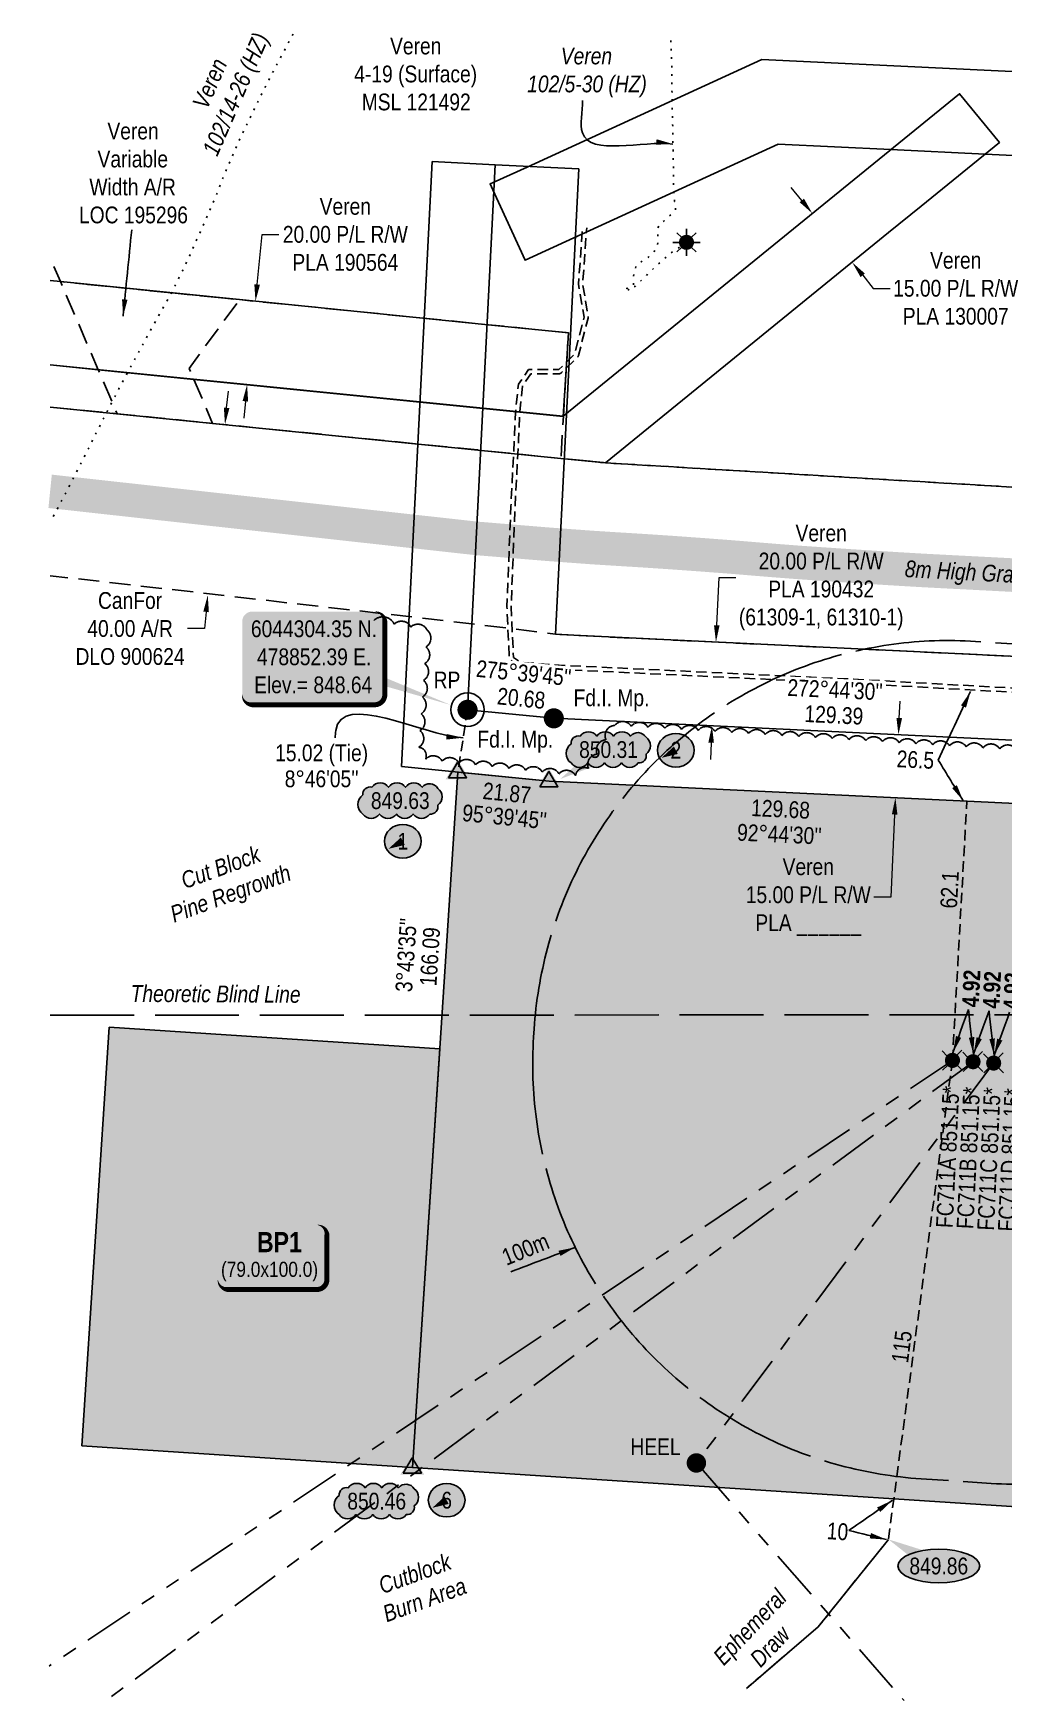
# Model space of a CAD drawing. Extents: x 476470 to 482026, y 6039448 to 6045135.
# Drawn here: x 476582 to 477160, y 6043440 to 6044432 of the extents above; entities that cross this region are included whole.
import ezdxf
from ezdxf.enums import TextEntityAlignment as Align

# ---------------------------------------------------------------- set-up
doc = ezdxf.new("R2010")
doc.units = 0
doc.header["$LTSCALE"] = 5
doc.header["$PDMODE"] = 34
doc.header["$PDSIZE"] = 1
for name, pattern in [('0', [1, 1, 0]), ('foc-ACCESSROAD', [3.75, 2.5, -1.25]), ('foc-BUFFER', [16.75, 15, -1.75]), ('foc-DOT', [1, 0.2, -0.8]), ('foc-DRILLPATH', [14.75, 6, -1.75, 1.75, -1.75, 1.75, -1.75]), ('foc-TIELINE', [1.875, 1.25, -0.625]), ('foc-TOPO-ephemeral', [6.25, 3.125, -0.625, 0.625, -0.625, 0.625, -0.625]), ('foc-UNSURVEYED', [12.5, 10, -2.5]), ('UG_PIPE', [1.875, 1.25, -0.625])]:
    doc.linetypes.add(name, pattern=pattern)
doc.layers.get('Defpoints').update_dxf_attribs({"color": 9})
for name, color, linetype in [('35', 37, 'Continuous'), ('ABADATA-DRILL-T', 8, 'Continuous'), ('AS-DRILL', 8, 'foc-DOT'), ('AS-PIPE-UG', 44, 'UG_PIPE'), ('AS-ROADS', 254, 'Continuous'), ('AUX-BUFFER', 7, 'foc-BUFFER'), ('C-AR', 13, 'foc-ACCESSROAD'), ('C-RW', 13, 'Continuous'), ('C-WS', 13, 'foc-ACCESSROAD'), ('DETAIL-T', 7, 'Continuous'), ('F-AR', 190, 'foc-ACCESSROAD'), ('L-BD', 7, 'Continuous'), ('L-MON', 1, 'Continuous'), ('L-TIE', 7, 'foc-TIELINE'), ('L-USEC', 7, 'foc-UNSURVEYED'), ('P-CROSSINGS', 250, 'Continuous'), ('P-ELEVATION', 7, 'Continuous'), ('P-PDRILLPATH', 12, 'foc-DRILLPATH'), ('P-PROPOSED', 10, 'Continuous'), ('P-PROPOSED-H', 21, 'Continuous'), ('P-TEMP-BLOCKS', 250, 'Continuous'), ('P-TEMP-H', 41, 'Continuous'), ('P-TEMP_WORKSPACE', 46, 'Continuous'), ('T-BUSH', 110, '0'), ('T-DRAW', 143, 'foc-TOPO-ephemeral'), ('T-TIE', 201, 'foc-TIELINE'), ('T-WATER-T', 170, 'Continuous')]:
    doc.layers.add(name, color=color, linetype=linetype)
for name, color, linetype, lineweight in [('C-AR-T', 13, 'Continuous', 9), ('C-RW-T', 13, 'Continuous', 9), ('F-AR-T', 190, 'Continuous', 9), ('T-TEXT', 48, 'Continuous', 18), ('T-TIE-T', 201, 'Continuous', 18)]:
    doc.layers.add(name, color=color, linetype=linetype, lineweight=lineweight)
doc.layers.add('L-MON1', color=7, linetype='Continuous', lineweight=30, true_color=0x000000)
doc.styles.add('80', font='ARIALN.TTF', dxfattribs={"height": 10})
doc.styles.add('80CG', font='ARIALN.TTF', dxfattribs={"height": 10})
doc.styles.add('80L', font='ARIALN.TTF', dxfattribs={"height": 10})
doc.styles.add('80LS', font='ARIALNI.TTF', dxfattribs={"height": 10})
doc.styles.add('BOLD', font='ARIALNB.TTF')
doc.styles.add('foc-LtypeFont', font='ARIALN.TTF', dxfattribs={"height": 7.35})
doc.linetypes.add('foc-TOPO-flowdirection-NOLINE', pattern='A,0,[">",foc-LtypeFont,S=0.3,R=0,X=0,Y=-0.945],-20,[">",foc-LtypeFont,S=0.3,R=0,X=0,Y=-0.945],0', length=20)
doc.dimstyles.new('CG2011', dxfattribs={"dimscale": 5, "dimtxt": 9, "dimasz": 2, "dimexe": 0.2, "dimexo": 0.0625, "dimgap": 0.5, "dimtad": 0, "dimtih": 1, "dimtoh": 1, "dimzin": 0, "dimdsep": 46, "dimtxsty": '80CG', "dimcen": 0.1, "dimse1": 1, "dimse2": 1, "dimclrd": 256, "dimclrt": 256, "dimaunit": 1, "dimadec": 4, "dimazin": 0, "dimtfac": 0.06, "dimtofl": 0, "dimtmove": 0, "dimatfit": 1, "dimfxl": 0.2, "dimtolj": 1, "dimtzin": 0, "dimlwd": -1, "dimarcsym": 0})
doc.dimstyles.new('Compass 5 000', dxfattribs={"dimscale": 5, "dimtxt": 9, "dimasz": 2, "dimexe": 0.2, "dimexo": 0.0625, "dimgap": 0.5, "dimtad": 0, "dimtih": 1, "dimtoh": 1, "dimzin": 0, "dimdsep": 46, "dimtxsty": '80CG', "dimcen": 0.1, "dimse1": 1, "dimse2": 1, "dimclrd": 256, "dimclrt": 256, "dimaunit": 1, "dimadec": 4, "dimazin": 0, "dimtfac": 0.06, "dimtofl": 0, "dimtmove": 0, "dimatfit": 1, "dimfxl": 0.2, "dimtolj": 1, "dimtzin": 0, "dimlwd": -1, "dimarcsym": 0})

# ---------------------------------------------------------------- blocks, each defined once
blk = doc.blocks.new('fdia')
at = {"color": 255, "const_width": 1}
blk.add_lwpolyline([(-0.5, 0, 1), (0.5, 0, 1)], format="xyb", close=True, dxfattribs=at)
blk = doc.blocks.new('Fdiaa')
blk.add_blockref('fdia', (0, 0))
blk = doc.blocks.new('fdib')
at = {"color": 1, "const_width": 1.6}
blk.add_lwpolyline([(-0.4, 0, 1), (0.4, 0, 1)], format="xyb", close=True, dxfattribs=at)
at = {"color": 1}
blk.add_circle((0, 0), 0.8, dxfattribs=at)
blk = doc.blocks.new('Fdibb')
blk.add_blockref('fdib', (0, 0))
blk = doc.blocks.new('fdicc')
for name in ['Fdibb', 'Fdiaa']:
    blk.add_blockref(name, (0, 0))
blk = doc.blocks.new('FDI')
blk.add_blockref('fdicc', (0, 0))
blk = doc.blocks.new('GAS')
h = blk.add_hatch(color=255)
h.dxf.hatch_style = 1
edge = h.paths.add_edge_path()
edge.add_arc((0, 0), 0.9, 0, 360)
for p, q in [((-0.81, 0), (-1.62, 0)), ((-0.57, 0.57), (-1.14, 1.14)), ((0, 0.81), (0, 1.62)), ((0.57, 0.57), (1.14, 1.14)), ((1.62, 0), (0.81, 0)), ((-0.57, -0.57), (-1.14, -1.14)), ((0, -0.81), (0, -1.62)), ((1.14, -1.14), (0.57, -0.57))]:
    blk.add_line(p, q)
blk.add_circle((0, 0), 0.8)
blk = doc.blocks.new('WC_fill')
at = {"layer": 'L-MON1', "true_color": 0xffffff}
h = blk.add_hatch(color=7, dxfattribs=at)
h.dxf.hatch_style = 1
edge = h.paths.add_edge_path()
edge.add_arc((0, 0), 0.8, 0, 360)
blk = doc.blocks.new('WC1')
at = {"layer": 'L-MON1', "flags": 128}
for points in [[(-0.62, 0.5), (-1.23, 1.12)], [(0.52, 0.61), (1.13, 1.21)], [(-1.18, -1.18), (-0.56, -0.57)], [(1.16, -1.18), (0.56, -0.57)]]:
    blk.add_lwpolyline(points, dxfattribs=at)
at = {"layer": 'L-MON1'}
for radius in [0.8, 0.373]:
    blk.add_circle((0, 0), radius, dxfattribs=at)
blk.add_blockref('WC_fill', (0, 0), dxfattribs=at)
blk = doc.blocks.new('WC')
at = {"layer": 'L-MON'}
h = blk.add_hatch(color=255, dxfattribs=at)
h.dxf.hatch_style = 1
edge = h.paths.add_edge_path()
edge.add_arc((0, 0), 0.9, 0, 360)
at = {"layer": 'L-MON', "color": 240, "flags": 128}
for points in [[(-0.62, 0.5), (-1.23, 1.12)], [(0.52, 0.61), (1.13, 1.21)], [(-1.18, -1.18), (-0.56, -0.57)], [(1.16, -1.18), (0.56, -0.57)]]:
    blk.add_lwpolyline(points, dxfattribs=at)
at = {"layer": 'L-MON', "color": 240}
for radius in [0.8, 0.373]:
    blk.add_circle((0, 0), radius, dxfattribs=at)
blk = doc.blocks.new('TRIA')
blk.add_hatch(color=255).paths.add_polyline_path([(-0.04, 1.52), (-1.47, -0.87), (1.39, -0.87)])
blk = doc.blocks.new('TRIAA')
blk.add_blockref('TRIA', (0, 0))
blk = doc.blocks.new('TRIB')
at = {"color": 1}
blk.add_lwpolyline([(-1.12, -0.67), (-0.04, 1.13), (1.04, -0.67)], close=True, dxfattribs=at)
blk = doc.blocks.new('TRIBB')
blk.add_blockref('TRIB', (0, 0))
blk = doc.blocks.new('TRICC')
for name in ['TRIAA', 'TRIBB']:
    blk.add_blockref(name, (0, 0))
blk = doc.blocks.new('plspike')
blk.add_blockref('TRICC', (0, 0))
blk = doc.blocks.new('*D53')
at = {"layer": 'C-RW-T', "transparency": 16777216}
for p, q in [((477039.89, 6044332.99), (477033.58, 6044340.75)), ((477076.18, 6044288.39), (477082.49, 6044280.63)), ((477082.49, 6044280.63), (477092.49, 6044280.63))]:
    blk.add_line(p, q, dxfattribs=at)
for points in [[(477041.19, 6044334.04), (477038.6, 6044331.94), (477046.2, 6044325.23)], [(477077.47, 6044289.44), (477074.88, 6044287.34), (477069.87, 6044296.15)]]:
    blk.add_solid(points, dxfattribs=at)
at = {"layer": 'Defpoints', "color": 0, "transparency": 16777216}
for p in [(477042.07, 6044321.87), (477069.87, 6044296.15), (477065.73, 6044292.78)]:
    blk.add_point(p, dxfattribs=at)
at = {"layer": 'C-RW-T', "transparency": 16777216, "insert": (477131.57, 6044280.63), "char_height": 10, "attachment_point": 5, "style": '80CG'}
blk.add_mtext('\\A1;Veren\\P15.00 P/L R/W\\PPLA 130007', dxfattribs=at)
blk = doc.blocks.new('*D54')
at = {"layer": 'Defpoints', "color": 0, "transparency": 16777216}
for p in [(476765.6, 6044192.53), (476686.04, 6044097.91), (476755.35, 6044090.92)]:
    blk.add_point(p, dxfattribs=at)
at = {"layer": 'F-AR-T', "transparency": 16777216}
for p, q in [((476697.28, 6044209.47), (476698.29, 6044219.42)), ((476685.03, 6044087.96), (476684.03, 6044078.01)), ((476684.03, 6044078.01), (476674.03, 6044078.01))]:
    blk.add_line(p, q, dxfattribs=at)
for points in [[(476695.63, 6044209.63), (476698.94, 6044209.3), (476696.28, 6044199.52)], [(476683.38, 6044088.13), (476686.69, 6044087.79), (476686.04, 6044097.91)]]:
    blk.add_solid(points, dxfattribs=at)
at = {"layer": 'F-AR-T', "transparency": 16777216, "insert": (476639.76, 6044078.01), "char_height": 10, "attachment_point": 5, "style": '80CG'}
blk.add_mtext('\\A1;CanFor\\P40.00 A/R\\PDLO 900624', dxfattribs=at)
blk = doc.blocks.new('*D55')
at = {"layer": 'C-RW-T', "transparency": 16777216}
for p, q in [((476715.44, 6044282.9), (476718.44, 6044312.73)), ((476718.44, 6044312.73), (476728.44, 6044312.73)), ((476708.44, 6044213.37), (476707.43, 6044203.42))]:
    blk.add_line(p, q, dxfattribs=at)
for points in [[(476713.78, 6044283.06), (476717.1, 6044282.73), (476714.44, 6044272.95)], [(476706.78, 6044213.53), (476710.09, 6044213.2), (476709.44, 6044223.32)]]:
    blk.add_solid(points, dxfattribs=at)
at = {"layer": 'Defpoints', "color": 0, "transparency": 16777216}
for p in [(476714.44, 6044272.95), (476739.08, 6044270.46), (476734.08, 6044220.83)]:
    blk.add_point(p, dxfattribs=at)
at = {"layer": 'C-RW-T', "transparency": 16777216, "insert": (476767.98, 6044312.73), "char_height": 10, "attachment_point": 5, "style": '80CG'}
blk.add_mtext('\\A1;Veren\\P20.00 P/L R/W\\PPLA 190564', dxfattribs=at)
blk = doc.blocks.new('*U56')
at = {"layer": '35', "color": 3}
blk.add_circle((0, 0), 10, dxfattribs=at)
at = {"layer": '35', "color": 3, "style": '80'}
blk.add_attdef('RP_001', (-20.18, 12.73), '', height=10, dxfattribs=at)
blk = doc.blocks.new('*U57')
h = blk.add_hatch(color=191)
edge = h.paths.add_edge_path()
edge.add_line((-26.5, -20), (26.5, -20))
edge.add_arc((26.5, -14), 6, 270, 360)
edge.add_line((32.5, -14), (32.5, 12.5))
edge.add_arc((26.5, 12.5), 6, 0, 90)
edge.add_line((26.5, 18.5), (-26.5, 18.5))
edge.add_arc((-26.5, 12.5), 6, 90, 180)
edge.add_line((-32.5, 12.5), (-32.5, -14))
edge.add_arc((-26.5, -14), 6, 180, 270)
at = {"color": 250, "flags": 128}
blk.add_lwpolyline([(-26.5, -20, 3, 3, 0), (26.5, -20, 3, 3, 0.414214), (32.5, -14, 3, 3, 0), (32.5, 12.5, 3, 0, 0.414214), (26.5, 18.5, 0, 0, 0), (-26.5, 18.5, 0, 0, 0.414214), (-32.5, 12.5, 0, 0, 0), (-32.5, -14, 0, 3, 0.414214)], format="xyseb", close=True, dxfattribs=at)
at = {"flags": 128}
blk.add_lwpolyline([(-18.84, -11.9, 0, 7.5, 0), (0, 0, 0, 0, 0)], format="xyseb", dxfattribs=at)
at = {"color": 250}
for tag, p, height, style in [('TEMP_AREA_W1_001', (-9.21, 2.24), 12, 'BOLD'), ('ENTER_TEXT_001', (-30.66, -12.47), 9, '80')]:
    blk.add_attdef(tag, p, '', height=height, dxfattribs=dict(at, style=style))
blk = doc.blocks.new('*D59')
at = {"layer": 'C-RW-T', "transparency": 16777216}
for p, q in [((477097.93, 6044024.74), (477098.41, 6044034.72)), ((477095.18, 6043967.32), (477092.82, 6043918.09)), ((477092.82, 6043918.09), (477082.82, 6043918.09))]:
    blk.add_line(p, q, dxfattribs=at)
for points in [[(477096.27, 6044024.82), (477099.6, 6044024.66), (477097.45, 6044014.75)], [(477093.52, 6043967.4), (477096.85, 6043967.24), (477095.66, 6043977.31)]]:
    blk.add_solid(points, dxfattribs=at)
at = {"layer": 'Defpoints', "color": 0, "transparency": 16777216}
for p in [(477129.84, 6044013.2), (477095.66, 6043977.31), (477128.05, 6043975.76)]:
    blk.add_point(p, dxfattribs=at)
at = {"layer": 'C-RW-T', "transparency": 16777216, "insert": (477043.74, 6043918.09), "char_height": 10, "attachment_point": 5, "style": '80CG'}
blk.add_mtext('\\A1;Veren\\P15.00 P/L R/W\\PPLA ______', dxfattribs=at)
blk = doc.blocks.new('*U60')
h = blk.add_hatch(color=254)
edge = h.paths.add_edge_path()
edge.add_line((-36.5, -28.5), (36.5, -28.5))
edge.add_arc((36.5, -22.5), 6, 270, 360)
edge.add_line((42.5, -22.5), (42.5, 21))
edge.add_arc((36.5, 21), 6, 0, 90)
edge.add_line((36.5, 27), (-36.5, 27))
edge.add_arc((-36.5, 21), 6, 90, 180)
edge.add_line((-42.5, 21), (-42.5, -22.5))
edge.add_arc((-36.5, -22.5), 6, 180, 270)
at = {"color": 1, "flags": 128}
blk.add_lwpolyline([(-36.5, -28.5, 3, 3, 0), (36.5, -28.5, 3, 3, 0.414214), (42.5, -22.5, 3, 3, 0), (42.5, 21, 3, 0, 0.414214), (36.5, 27, 0, 0, 0), (-36.5, 27, 0, 0, 0.414214), (-42.5, 21, 0, 0, 0), (-42.5, -22.5, 0, 3, 0.414214)], format="xyseb", close=True, dxfattribs=at)
blk.add_lwpolyline([(81.72, -28.61, 0, 10, 0), (0, 0, 5, 5, 0)], format="xyseb", dxfattribs=at)
at = {"color": 1, "style": '80'}
blk.add_attdef('ENTER_TEXT_001', (-35.99, -5), '', height=10, dxfattribs=at)
blk = doc.blocks.new('wa')
at = {"layer": 'P-ELEVATION'}
h = blk.add_hatch(color=111, dxfattribs=at)
h.dxf.hatch_style = 1
edge = h.paths.add_edge_path()
edge.add_arc((-17.35, -4.5), 6.1, 215, 325)
edge.add_arc((-7.35, -4.5), 6.1, 215, 325)
edge.add_arc((2.65, -4.5), 6.1, 215, 325)
edge.add_arc((12.65, -4.5), 6.1, 215, 325)
edge.add_arc((18.14, -3.7), 4.32, 263.43363, 373.43363)
edge.add_arc((18.85, 2.3), 6.1, 305, 415)
edge.add_arc((17.45, 4.39), 5.69, 30.69553, 140.69553)
edge.add_arc((8.05, 4.5), 6.1, 35, 145)
edge.add_arc((-1.95, 4.5), 6.1, 35, 145)
edge.add_arc((-11.95, 4.5), 6.1, 35, 145)
edge.add_arc((-18.04, 3.81), 4.33, 75.42608, 185.42608)
edge.add_arc((-18.36, -2.3), 6.96, 125, 235)
at = {"color": 240, "flags": 128}
blk.add_lwpolyline([(-22.35, -8, 0.520567), (-12.35, -8, 0.520567), (-2.35, -8, 0.520567), (7.65, -8, 0.520567), (17.65, -8, 0.520567), (22.35, -2.7, 0.520567), (22.35, 7.3, 0.520567), (13.05, 8, 0.520567), (3.05, 8, 0.520567), (-6.95, 8, 0.520567), (-16.95, 8, 0.520567), (-22.35, 3.4, 0.520567)], format="xyb", close=True, dxfattribs=at)
at = {"layer": 'P-ELEVATION', "color": 240, "flags": 128}
blk.add_lwpolyline([(0, 0, 12.5, 0, 0), (-12.42, -6.43, 0, 0, 0)], format="xyseb", dxfattribs=at)
at = {"layer": 'P-ELEVATION', "color": 240, "style": '80'}
blk.add_attdef('ELEVATION', text='', height=10, dxfattribs=at).set_placement((0, 0), align=Align.MIDDLE_CENTER)
blk = doc.blocks.new('*U62')
at = {"layer": 'P-ELEVATION'}
h = blk.add_hatch(color=111, dxfattribs=at)
h.dxf.hatch_style = 1
edge = h.paths.add_edge_path()
edge.add_arc((-17.35, -4.5), 6.1, 215, 325)
edge.add_arc((-7.35, -4.5), 6.1, 215, 325)
edge.add_arc((2.65, -4.5), 6.1, 215, 325)
edge.add_arc((12.65, -4.5), 6.1, 215, 325)
edge.add_arc((18.14, -3.7), 4.32, 263.43363, 373.43363)
edge.add_arc((18.85, 2.3), 6.1, 305, 415)
edge.add_arc((17.45, 4.39), 5.69, 30.69553, 140.69553)
edge.add_arc((8.05, 4.5), 6.1, 35, 145)
edge.add_arc((-1.95, 4.5), 6.1, 35, 145)
edge.add_arc((-11.95, 4.5), 6.1, 35, 145)
edge.add_arc((-18.04, 3.81), 4.33, 75.42608, 185.42608)
edge.add_arc((-18.36, -2.3), 6.96, 125, 235)
at = {"color": 240, "flags": 128}
blk.add_lwpolyline([(-22.35, -8, 0.520567), (-12.35, -8, 0.520567), (-2.35, -8, 0.520567), (7.65, -8, 0.520567), (17.65, -8, 0.520567), (22.35, -2.7, 0.520567), (22.35, 7.3, 0.520567), (13.05, 8, 0.520567), (3.05, 8, 0.520567), (-6.95, 8, 0.520567), (-16.95, 8, 0.520567), (-22.35, 3.4, 0.520567)], format="xyb", close=True, dxfattribs=at)
at = {"layer": 'P-ELEVATION', "color": 240, "flags": 128}
blk.add_lwpolyline([(0, 0, 12.5, 0, 0), (-28.72, -17.56, 0, 0, 0)], format="xyseb", dxfattribs=at)
at = {"layer": 'P-ELEVATION', "color": 240, "style": '80'}
blk.add_attdef('ELEVATION', text='', height=10, dxfattribs=at).set_placement((0, 0), align=Align.MIDDLE_CENTER)
blk = doc.blocks.new('Induction_Bend_No')
at = {"layer": 'P-ELEVATION'}
h = blk.add_hatch(color=111, dxfattribs=at)
h.dxf.hatch_style = 1
edge = h.paths.add_edge_path()
edge.add_ellipse((0, 0), major_axis=(-10.94, 0), ratio=0.913794, start_angle=0, end_angle=360)
at = {"layer": 'P-ELEVATION', "color": 7, "flags": 128}
blk.add_lwpolyline([(0, 0, 5, 0, 0), (-8.54, -4.54, 0, 0, 0)], format="xyseb", dxfattribs=at)
at = {"layer": 'P-ELEVATION', "color": 7}
blk.add_ellipse((0, 0), major_axis=(-10.94, 0), ratio=0.913794, dxfattribs=at)
at = {"layer": 'P-ELEVATION', "style": '80'}
blk.add_attdef('BEND', text='', height=10, dxfattribs=at).set_placement((0, 0), align=Align.MIDDLE_CENTER)
blk = doc.blocks.new('*D72')
at = {"layer": 'C-RW-T', "transparency": 16777216}
for p, q in [((476989.23, 6044079.97), (476990.59, 6044108.42)), ((476990.59, 6044108.42), (477000.59, 6044108.42)), ((476985.89, 6044010.08), (476985.41, 6044000.09))]:
    blk.add_line(p, q, dxfattribs=at)
for points in [[(476987.57, 6044080.05), (476990.9, 6044079.89), (476988.75, 6044069.98)], [(476984.22, 6044010.16), (476987.55, 6044010), (476986.36, 6044020.07)]]:
    blk.add_solid(points, dxfattribs=at)
at = {"layer": 'Defpoints', "color": 0, "transparency": 16777216}
for p in [(476988.75, 6044069.98), (476993.19, 6044069.77), (476990.8, 6044019.85)]:
    blk.add_point(p, dxfattribs=at)
at = {"layer": 'C-RW-T', "transparency": 16777216, "insert": (477051.44, 6044108.42), "char_height": 10, "attachment_point": 5, "style": '80CG'}
blk.add_mtext('\\A1;Veren\\P20.00 P/L R/W\\PPLA 190432\\P(61309-1, 61310-1)', dxfattribs=at)
blk = doc.blocks.new('plbh')
at = {"layer": 'L-MON'}
h = blk.add_hatch(color=255, dxfattribs=at)
h.dxf.hatch_style = 1
edge = h.paths.add_edge_path()
edge.add_arc((0, 0), 1.16, 0, 360)
h = blk.add_hatch(color=256, dxfattribs=at)
h.dxf.hatch_style = 1
h.paths.add_polyline_path([(-0.96, 0, 1), (0.96, 0, 1)])
h.paths.add_polyline_path([(0.91, 0, -1), (-0.91, 0, -1)], flags=16)
h.paths.add_polyline_path([(0.45, 0, -1), (-0.45, 0, -1)], flags=0)
h = blk.add_hatch(color=256, dxfattribs=at)
h.dxf.hatch_style = 1
h.paths.add_polyline_path([(-0.45, 0, 1), (0.45, 0, 1)])
h.paths.add_polyline_path([(0.4, 0, -1), (-0.4, 0, -1)], flags=16)
at = {"layer": 'L-MON', "color": 240}
for radius in [0.96, 0.91, 0.45, 0.4]:
    blk.add_circle((0, 0), radius, dxfattribs=at)
blk = doc.blocks.new('*U74')
at = {"layer": 'P-ELEVATION'}
h = blk.add_hatch(color=111, dxfattribs=at)
h.dxf.hatch_style = 1
edge = h.paths.add_edge_path()
edge.add_ellipse((0, 0), major_axis=(-24.38, 0), ratio=0.410256, start_angle=0, end_angle=360)
at = {"layer": 'P-ELEVATION', "color": 7, "flags": 128}
blk.add_lwpolyline([(0, 0, 12.5, 0, 0), (-30.02, 15.88, 0, 0, 0)], format="xyseb", dxfattribs=at)
at = {"layer": 'P-ELEVATION', "color": 7}
blk.add_ellipse((0, 0), major_axis=(-24.38, 0), ratio=0.410256, dxfattribs=at)
at = {"layer": 'P-ELEVATION', "style": '80'}
blk.add_attdef('ELEVATION', text='', height=10, dxfattribs=at).set_placement((0, 0), align=Align.MIDDLE_CENTER)

msp = doc.modelspace()

# ---------------------------------------------------------------- hatches: boundary and pattern name
at = {"layer": 'P-PROPOSED-H'}
h = msp.add_hatch(color=256, dxfattribs=at)
h.dxf.hatch_style = 1
h.paths.add_polyline_path([(477384.172, 6043961.332), (477213.08, 6043971.688), (476889.427, 6043987.185), (476835.042, 6043992.577), (476808.069, 6043578.455), (477356.906, 6043542.708)])
at = {"layer": 'P-TEMP-H'}
h = msp.add_hatch(color=256, dxfattribs=at)
h.dxf.hatch_style = 1
h.paths.add_polyline_path([(476611.071, 6043591.252), (476808.069, 6043578.455), (476824.31, 6043827.816), (476627.313, 6043840.614)])

# ---------------------------------------------------------------- linework, layer by layer
at = {"layer": 'AS-DRILL', "flags": 128}
for points in [[(476736.811, 6044432.081), (476735.867, 6044430.327), (476725.703, 6044411.174), (476715.484, 6044391.096), (476705.69, 6044370.916), (476697.048, 6044351.081), (476689.081, 6044331.293), (476680.718, 6044312.357), (476672.583, 6044294.295), (476663.777, 6044276.785), (476653.643, 6044258.782), (476643.355, 6044239.855), (476633.116, 6044220.877), (476623.505, 6044202.272), (476614.017, 6044183.391), (476604.858, 6044165.333), (476595.651, 6044147.826), (476592.124, 6044141.363)], [(476971.189, 6044308.033), (476963.214, 6044302.595), (476960.629, 6044300.532), (476957.266, 6044297.647), (476953.324, 6044294.141), (476949.106, 6044290.11), (476944.887, 6044286.03), (476943.355, 6044284.537), (476941.847, 6044282.969), (476941.019, 6044282.197), (476940.692, 6044281.824), (476940.317, 6044281.801), (476939.517, 6044281.854), (476939.092, 6044281.706), (476939.016, 6044281.532), (476938.49, 6044281.309), (476938.214, 6044281.236), (476936.412, 6044280.769), (476933.86, 6044280.381), (476934.984, 6044280.075), (476936.232, 6044279.545), (476937.612, 6044280.688), (476939.618, 6044281.904), (476939.669, 6044287.704), (476940.922, 6044293.548), (476944.26, 6044296.482), (476946.693, 6044298.046), (476947.371, 6044298.793), (476948.523, 6044299.238), (476950.303, 6044300.38), (476951.939, 6044302.672), (476953.223, 6044304.541), (476953.955, 6044306.163), (476954.142, 6044308.712), (476954.102, 6044310.937), (476954.166, 6044313.912), (476954.179, 6044316.737), (476955.364, 6044318.857), (476957.748, 6044320.695), (476960.584, 6044323.157), (476963.172, 6044325.895), (476964.151, 6044326.891), (476964.427, 6044327.089), (476964.679, 6044327.463), (476964.733, 6044328.388), (476964.516, 6044329.989), (476964.127, 6044332.441), (476963.792, 6044335.692), (476963.561, 6044339.719), (476963.482, 6044344.344), (476963.432, 6044349.594), (476963.334, 6044355.495), (476963.189, 6044361.996), (476963.072, 6044369.046), (476962.982, 6044376.597), (476962.818, 6044384.323), (476962.63, 6044392.398), (476962.52, 6044400.949), (476962.487, 6044409.974), (476962.28, 6044419.4), (476961.85, 6044428.977), (476961.685, 6044432.081)]]:
    msp.add_lwpolyline(points, dxfattribs=at)
at = {"layer": 'AS-PIPE-UG', "flags": 128}
msp.add_lwpolyline([(477592.479, 6044017.163), (477569.106, 6044017.472), (477359.069, 6044028.602), (477219.701, 6044037.084), (477070.624, 6044045.389), (476895.221, 6044053.714), (476871.484, 6044055.509), (476865.689, 6044059.477), (476864.224, 6044090.989), (476866.599, 6044150.877), (476868.674, 6044190.589), (476869.364, 6044207.147), (476871.069, 6044223.537), (476877.096, 6044232.314), (476895.079, 6044232.252), (476904.434, 6044241.277), (476910.171, 6044263.464), (476906.859, 6044283.032), (476909.244, 6044316.864)], dxfattribs=at)
msp.add_lwpolyline([(477591.655, 6044019.673), (477569.189, 6044019.97), (477359.211, 6044031.096), (477219.853, 6044039.578, 0.0012844), (477219.84, 6044039.579), (477070.763, 6044047.884, 0.0020563), (477070.742, 6044047.885), (476895.375, 6044056.208), (476872.341, 6044057.95), (476868.127, 6044060.836), (476866.725, 6044090.998), (476869.095, 6044150.762), (476871.169, 6044190.459, 0.0026386), (476871.17, 6044190.485), (476871.857, 6044206.965), (476873.488, 6044222.646), (476878.408, 6044229.811), (476895.07, 6044229.753, 0.1951527), (476896.814, 6044230.453), (476906.169, 6044239.478, 0.1384501), (476906.853, 6044240.651), (476912.59, 6044262.839, 0.1055757), (476912.635, 6044263.881), (476909.372, 6044283.154), (476911.736, 6044316.688)], format="xyb", dxfattribs=at)
at = {"layer": 'AS-ROADS', "const_width": 19.989, "flags": 128}
msp.add_lwpolyline([(477176.814, 6044109.277), (477160.251, 6044110.152), (477143.851, 6044111.002), (477127.621, 6044111.829), (477111.601, 6044112.682), (477095.951, 6044113.602), (477080.814, 6044114.547), (477066.059, 6044115.509), (477051.704, 6044116.477), (477037.691, 6044117.449), (477023.956, 6044118.509), (477010.579, 6044119.602), (476997.681, 6044120.672), (476979.391, 6044122.052), (476962.334, 6044123.277), (476945.901, 6044124.372), (476930.089, 6044125.349), (476915.186, 6044126.287), (476901.099, 6044127.322), (476887.849, 6044128.319), (476845.915, 6044131.758), (476592.781, 6044159.69), (476592.124, 6044159.756)], dxfattribs=at)
at = {"layer": 'AUX-BUFFER', "color": 251, "linetype": 'foc-BUFFER', "flags": 128}
msp.add_lwpolyline([(476880.446, 6043839.604), (476880.121, 6043834.617, 0.4142136), (477110.89, 6043571.693), (477152.699, 6043568.97, 0.4142136), (477415.624, 6043799.739), (477415.949, 6043804.725, 0.4142136), (477185.18, 6044067.65), (477143.371, 6044070.373, 0.4142136)], format="xyb", close=True, dxfattribs=at)
at = {"layer": 'C-AR', "flags": 128}
msp.add_lwpolyline([(476677.681, 6044226.44), (476688.903, 6044200.241), (476632.045, 6044205.958), (476620.828, 6044232.138), (476598.314, 6044284.644), (476704.932, 6044273.904), (476674.88, 6044232.956), (476677.681, 6044226.44)], close=True, dxfattribs=at)
at = {"layer": 'C-RW'}
for points in [[(477594.567, 6044137.861), (477557.395, 6044138.806), (477220.813, 6044158.949), (477232.474, 6044356.585), (477149.072, 6044360.575), (477092.949, 6044363.261), (477025.776, 6044366.478), (476904.186, 6044310.75), (476875.027, 6044297.386), (476855.783, 6044339.371), (476854.205, 6044342.816), (476856.037, 6044343.654), (476876.198, 6044352.895), (477016.014, 6044416.976), (477235.418, 6044406.475), (477282.353, 6044404.229), (477273.046, 6044205.911), (477558.021, 6044189.004), (477594.567, 6044188.089)], [(476592.124, 6044235.013), (476897.771, 6044204.486), (477133.878, 6044396.558), (477157.593, 6044367.508), (477110.973, 6044329.584), (477091.578, 6044313.807), (476923.026, 6044176.696), (476896.425, 6044179.372), (476592.124, 6044209.974)], [(477591.372, 6043950.22), (477551.127, 6043951.227), (477213.08, 6043971.688), (476889.427, 6043987.185), (476801.531, 6043995.9), (476819.711, 6044356.15), (476857.144, 6044354.261), (476840.764, 6044029.674), (476892.174, 6044024.577), (477215.109, 6044009.114), (477552.729, 6043988.679), (477592.31, 6043987.688)], [(477592.31, 6043987.688), (477552.729, 6043988.679), (477215.109, 6044009.114), (476892.174, 6044024.577), (476840.764, 6044029.674), (476857.144, 6044354.261), (476907.054, 6044351.742), (476893.074, 6044074.706), (476895.837, 6044074.432), (477217.814, 6044059.016), (477554.864, 6044038.615), (477593.561, 6044037.646)], [(476592.124, 6044285.267), (476598.314, 6044284.644), (476704.932, 6044273.904), (476851.046, 6044259.187), (476900.844, 6044254.171), (476899.376, 6044229.334), (476897.801, 6044204.398), (476848.099, 6044209.288), (476677.694, 6044226.415), (476620.835, 6044232.131), (476592.124, 6044235.011)]]:
    msp.add_lwpolyline(points, dxfattribs=at)
at = {"layer": 'C-WS', "flags": 128}
msp.add_lwpolyline([(477236.928, 6044432.081), (477220.813, 6044158.949), (476923.026, 6044176.696), (476896.425, 6044179.372), (476897.868, 6044204.524), (476899.376, 6044229.334), (476900.844, 6044254.171), (476851.046, 6044259.187), (476704.932, 6044273.904), (476598.314, 6044284.644), (476592.124, 6044299.084)], dxfattribs=at)
at = {"layer": 'F-AR', "flags": 128}
for points in [[(476592.124, 6044209.974), (476632.045, 6044205.958), (476688.903, 6044200.241), (476846.627, 6044184.379), (476896.425, 6044179.372), (476923.026, 6044176.696), (477220.813, 6044158.949), (477557.395, 6044138.806), (477594.567, 6044137.861)], [(477593.567, 6044037.905), (477553.177, 6044038.931), (477215.424, 6044059.144), (476915.899, 6044073.472), (476893.074, 6044074.706), (476843.348, 6044080.886), (476592.124, 6044109.53)]]:
    msp.add_lwpolyline(points, dxfattribs=at)
at = {"layer": 'L-TIE'}
msp.add_line((476840.764, 6044029.674), (476835.042, 6043992.577), dxfattribs=at)
at = {"layer": 'L-USEC'}
msp.add_line((476592.124, 6043847.718), (477591.372, 6043848.277), dxfattribs=at)
at = {"layer": 'P-PDRILLPATH'}
msp.add_line((476977.096, 6043581.122), (477100.824, 6043439.578), dxfattribs=at)
at = {"layer": 'P-PDRILLPATH', "elevation": 2128.052, "flags": 128}
for points in [[(477129.624, 6043820.871), (476591.525, 6043460.136)], [(477141.898, 6043820.071), (476625.555, 6043439.723)], [(477154.172, 6043819.272), (476977.096, 6043581.122)]]:
    msp.add_lwpolyline(points, dxfattribs=at)
at = {"layer": 'P-PROPOSED', "flags": 128}
msp.add_lwpolyline([(477384.172, 6043961.332), (477213.08, 6043971.688), (476889.427, 6043987.185), (476835.042, 6043992.577), (476808.069, 6043578.455), (477356.906, 6043542.708)], close=True, dxfattribs=at)
at = {"layer": 'P-TEMP_WORKSPACE', "flags": 128}
msp.add_lwpolyline([(476611.071, 6043591.252), (476808.069, 6043578.455), (476824.31, 6043827.816), (476627.313, 6043840.614)], close=True, dxfattribs=at)
at = {"layer": 'T-BUSH', "flags": 128}
msp.add_lwpolyline([(477592.266, 6043985.928, 0.2578688), (477586.91, 6043983.453, 0.5205671), (477576.918, 6043983.676, 0.5205671), (477566.925, 6043983.899, 0.5205671), (477556.933, 6043984.123, 0.5205671), (477546.951, 6043984.61, 0.5205671), (477536.971, 6043985.16, 0.5205671), (477526.992, 6043985.71, 0.5205671), (477517.012, 6043986.26, 0.5205671), (477507.033, 6043986.81, 0.5205671), (477497.053, 6043987.36, 0.5205671), (477487.073, 6043987.91, 0.5205671), (477477.094, 6043988.46, 0.5205671), (477467.114, 6043989.01, 0.5205671), (477457.135, 6043989.56, 0.5205671), (477447.155, 6043990.11, 0.5205671), (477437.175, 6043990.66, 0.5205671), (477427.196, 6043991.21, 0.5205671), (477417.216, 6043991.76, 0.5205671), (477407.237, 6043992.31, 0.5205671), (477397.257, 6043992.86, 0.5205671), (477387.277, 6043993.41, 0.5205671), (477377.298, 6043993.96, 0.5205671), (477367.318, 6043994.51, 0.5205671), (477357.339, 6043995.06, 0.5205671), (477347.359, 6043995.61, 0.5205671), (477337.379, 6043996.16, 0.5205671), (477327.4, 6043996.71, 0.5205671), (477317.42, 6043997.26, 0.5205671), (477307.441, 6043997.809, 0.5205671), (477297.461, 6043998.359, 0.5205671), (477287.481, 6043998.909, 0.5205671), (477277.502, 6043999.459, 0.5205671), (477267.522, 6044000.009, 0.5205671), (477257.543, 6044000.559, 0.5205671), (477247.563, 6044001.109, 0.5205671), (477237.583, 6044001.659, 0.5205671), (477227.604, 6044002.209, 0.5205671), (477217.624, 6044002.759, 0.5205671), (477207.647, 6044003.35, 0.5205671), (477197.671, 6044003.961, 0.5205671), (477187.695, 6044004.572, 0.5205671), (477177.719, 6044005.183, 0.5205671), (477167.743, 6044005.794, 0.5205671), (477157.767, 6044006.405, 0.5205671), (477147.79, 6044007.015, 0.5205671), (477137.814, 6044007.626, 0.5205671), (477127.838, 6044008.237, 0.5205671), (477117.862, 6044008.848, 0.5205671), (477107.886, 6044009.459, 0.5205671), (477097.91, 6044010.07, 0.5205671), (477087.934, 6044010.681, 0.5205671), (477077.958, 6044011.292, 0.5205671), (477067.982, 6044011.903, 0.5205671), (477058.006, 6044012.514, 0.5205671), (477048.03, 6044013.125, 0.5205671), (477038.054, 6044013.736, 0.5205671), (477028.078, 6044014.346, 0.5205671), (477018.102, 6044014.957, 0.5205671), (477008.126, 6044015.568, 0.5205671), (476998.15, 6044016.179, 0.5205671), (476988.174, 6044016.79, 0.5205671), (476978.197, 6044017.401, 0.5205671), (476968.221, 6044018.012, 0.5205671), (476958.245, 6044018.623, 0.5205671), (476948.269, 6044019.234, 0.5205671), (476938.293, 6044019.845, 0.5205671), (476928.377, 6044020.341, 0.5205671), (476923.209, 6044011.786, 0.5205671), (476918.041, 6044003.232, 0.5205671), (476912.872, 6043994.677, 0.5205671), (476905.16, 6043990.464, 0.5205671), (476895.224, 6043991.543, 0.5205671), (476885.288, 6043992.623, 0.5205671), (476875.352, 6043993.703, 0.5205671), (476865.415, 6043994.782, 0.5205671), (476855.479, 6043995.862, 0.5205671), (476845.543, 6043996.942, 0.5205671), (476835.607, 6043998.022, 0.5205671), (476825.67, 6043999.101, 0.5205671), (476815.734, 6044000.181, 0.5205671), (476811.727, 6044007.318, 0.5205671), (476812.437, 6044017.287, 0.5205671), (476813.148, 6044027.257, 0.5205671), (476813.858, 6044037.226, 0.5205671), (476814.569, 6044047.196, 0.5205671), (476815.28, 6044057.165, 0.5205671), (476815.99, 6044067.134, 0.5205671), (476816.701, 6044077.104, 0.5205671), (476806.929, 6044078.898, 0.5205671), (476797.086, 6044080.638, 0.5205671), (476784.909, 6044082.792)], format="xyb", dxfattribs=at)
at = {"layer": 'T-DRAW', "linetype": 'foc-TOPO-flowdirection-NOLINE', "flags": 128}
msp.add_lwpolyline([(477091.476, 6043535.644), (477049.696, 6043483.537), (477006.879, 6043446.884)], dxfattribs=at)
at = {"layer": 'T-DRAW', "flags": 128}
msp.add_lwpolyline([(477091.476, 6043535.644), (477049.696, 6043483.537), (477006.879, 6043446.884)], dxfattribs=at)
at = {"layer": 'T-TIE'}
for q in [(477138.226, 6043975.272), (477091.476, 6043535.644)]:
    msp.add_line((477129.624, 6043820.871), q, dxfattribs=at)

# ---------------------------------------------------------------- block references
at = {"color": 6, "xscale": 0.9994748, "yscale": 0.9994748, "zscale": 0.9994748}
msp.add_blockref('*U56', (476840.764, 6044029.674), dxfattribs=at).add_auto_attribs({'RP_001': 'RP'})
at = {"layer": 'ABADATA-DRILL-T', "linetype": 'Continuous', "xscale": 4.997374000000016, "yscale": 4.997374000000016, "zscale": 4.997374000000016}
msp.add_blockref('GAS', (476971.189, 6044308.033), dxfattribs=at)
at = {"layer": 'Defpoints', "xscale": 1.249343500000004, "yscale": 1.249343500000004, "zscale": 1.249343500000004}
for p in [(477129.624, 6043820.871, 2127.87), (477141.898, 6043820.071, 2127.87), (477154.172, 6043819.272, 2127.87)]:
    msp.add_blockref('WC1', p, dxfattribs=at)
at = {"layer": 'DETAIL-T'}
ref = msp.add_blockref('*U60', (476749.009, 6044061.154), dxfattribs=dict(at, xscale=0.9994748, yscale=0.9994748, zscale=0.9994748))
ref.add_attrib('ENTER_TEXT_001', '6044304.35 N.', (476711.733, 6044072.92), dxfattribs={"layer": '0', "color": 1, "height": 9.99475, "style": '80'})
ref.add_attrib('ENTER_TEXT_002', '478852.39 E.', (476715.37, 6044056.222), dxfattribs={"layer": '0', "color": 1, "height": 9.99475, "style": '80'})
ref.add_attrib('ENTER_TEXT_003', 'Elev.= 848.64', (476713.663, 6044039.523), dxfattribs={"layer": '0', "color": 1, "height": 9.99475, "style": '80'})
at = {"layer": 'L-MON'}
for name, p, xscale, yscale, zscale in [('FDI', (476840.764, 6044029.674), 4.997374000000016, 4.997374000000016, 4.997374000000016), ('plspike', (476889.427, 6043987.185), 4.997374000000014, 4.997374000000014, 4.997374000000014), ('WC', (477129.624, 6043820.871), 4.997374000000016, 4.997374000000016, 4.997374000000016), ('WC', (477141.898, 6043820.071), 4.997374000000016, 4.997374000000016, 4.997374000000016), ('WC', (477154.172, 6043819.272), 4.997374000000016, 4.997374000000016, 4.997374000000016), ('plspike', (476808.069, 6043578.455), 4.997374000000016, 4.997374000000016, 4.997374000000016), ('plbh', (476977.096, 6043581.122), 4.997374000000021, 4.997374000000021, 4.997374000000021)]:
    msp.add_blockref(name, p, dxfattribs=dict(at, xscale=xscale, yscale=yscale, zscale=zscale))
for name, p, xscale, yscale, zscale, values in [('Induction_Bend_No', (476964.859, 6044005.578), 1.000009605180816, 1.000009605180816, 1.000009605180816, {'BEND': '2'}), ('Induction_Bend_No', (476802.211, 6043951.385), 1.000009605180816, 1.000009605180816, 1.000009605180816, {'BEND': '1'}), ('Induction_Bend_No', (476828.337, 6043558.951), 1.000009605180816, 1.000009605180816, 1.000009605180816, {'BEND': '6'}), ('*U74', (477121.477, 6043519.773), 0.9994748, 0.9994748, 0.9994748, {'ELEVATION': '849.86'})]:
    msp.add_blockref(name, p, dxfattribs=dict(at, xscale=xscale, yscale=yscale, zscale=zscale)).add_auto_attribs(values)
at = {"layer": 'P-CROSSINGS', "xscale": 0.9994748, "yscale": 0.9994748, "zscale": 0.9994748}
for p, values in [((476800.714, 6043975.564), {'ELEVATION': '849.63'}), ((476786.664, 6043558.387), {'ELEVATION': '850.46'})]:
    msp.add_blockref('wa', p, dxfattribs=at).add_auto_attribs(values)
at = {"layer": 'P-TEMP-BLOCKS', "xscale": 0.9994748, "yscale": 0.9994748, "zscale": 0.9994748}
msp.add_blockref('*U57', (476724.544, 6043704.408), dxfattribs=at).add_auto_attribs({'TEMP_AREA_W1_001': 'BP1', 'ENTER_TEXT_001': '(79.0x100.0)'})

# ---------------------------------------------------------------- texts
at = {"color": 14, "insert": (476952.741, 6043590.776), "char_height": 9.9947, "attachment_point": 5, "style": '80L'}
msp.add_mtext_dynamic_manual_height_columns('HEEL', width=29.5884, gutter_width=47.5, heights=[0], dxfattribs=at)
at = {"layer": 'ABADATA-DRILL-T', "insert": (476666.853, 6044368.524), "char_height": 9.99475, "attachment_point": 1, "rotation": 66.456374, "style": '80L'}
msp.add_mtext_dynamic_manual_height_columns('\\pi24.13;{\\fArial Narrow|b0|i1|c0|p34;Veren\\P\\pi0.91903;102/14-26 (HZ)}', width=77.11228, gutter_width=50.026, heights=[0], dxfattribs=at)
at = {"layer": 'ABADATA-DRILL-T', "insert": (476875.387, 6044424.039), "char_height": 9.99475, "attachment_point": 1, "style": '80L'}
msp.add_mtext_dynamic_manual_height_columns('\\pi20.944;{\\fArial Narrow|b0|i1|c0|p34;Veren\\P\\pi0.91735;102/5-30 (HZ)}', width=70.7412, gutter_width=50.026, heights=[0], dxfattribs=at)
at = {"layer": 'AUX-BUFFER', "insert": (476886.652, 6043718.52, 2127.87), "char_height": 9.9904, "attachment_point": 3, "rotation": 22.154379, "style": '80L'}
msp.add_mtext_dynamic_manual_height_columns('100m', width=6.84328, gutter_width=44.976, heights=[0], dxfattribs=at)
at = {"layer": 'C-AR-T', "char_height": 9.99475, "attachment_point": 1, "style": '80L'}
for s, insert, width in [('\\pi27.429;Veren\\P\\pi6.0969;4-19 (Surface)\\P\\pi10.539;MSL 121492', (476767.206, 6044429.969), 84.54996), ('\\pi17.398;Veren\\P\\pi11.517;Variable \\P\\pi6.6325;Width A/R\\P\\pi0.45904;LOC 195296', (476608.861, 6044379.338), 64.4863)]:
    msp.add_mtext(s, dxfattribs=dict(at, insert=insert, width=width))
at = {"layer": 'L-BD', "style": '80L'}
for s, rotation, p in [('20.68', 354.3374, (476872.766, 6044036.545)), ('129.39', 357.2587, (477058.99, 6044026.596)), ('21.87', 354.3374, (476864.194, 6043980.145)), ("95°39'45''", 354.3374, (476862.788, 6043965.972)), ('129.68', 357.2587, (477027.239, 6043970.58)), ("92°44'30''", 357.2587, (477026.522, 6043955.605)), ("3°43'35''", 86.2734, (476804.155, 6043883.583)), ('166.09', 86.2734, (476818.367, 6043882.658))]:
    msp.add_text(s, height=9.9947, rotation=rotation, dxfattribs=at).set_placement(p, align=Align.MIDDLE)
for s, height, p in [('15.02 (Tie)', 9.99475, (476753.868, 6044002.778)), ("8°46'05''", 9.9947, (476753.879, 6043988.535))]:
    msp.add_text(s, height=height, dxfattribs=at).set_placement(p, align=Align.MIDDLE)
at = {"layer": 'L-BD', "color": 3, "char_height": 9.99042, "attachment_point": 5, "rotation": 87.258706, "style": '80L', "bg_fill": 1, "box_fill_scale": 1, "bg_fill_color": 21, "bg_fill_transparency": 0}
for insert in [(477140.888, 6043863.672), (477153.162, 6043862.872), (477165.436, 6043862.073)]:
    msp.add_mtext_dynamic_manual_height_columns('{\\fArial Narrow|b1|i0|c0|p34;4.92}', width=21.82103, gutter_width=49.973, heights=[0], dxfattribs=dict(at, insert=insert))
at = {"layer": 'L-BD', "char_height": 9.99474, "attachment_point": 5, "rotation": 87.258706, "style": '80L', "bg_fill": 1, "box_fill_scale": 1.15, "bg_fill_color": 21, "bg_fill_transparency": 0}
for s, width, insert in [('FC711A 851.15*', 84.38368, (477126.871, 6043763.372)), ('FC711B 851.15*', 84.38368, (477139.155, 6043762.784)), ('FC711C 851.15*', 85.01124, (477151.439, 6043762.196)), ('FC711D 851.15*', 85.01124, (477163.723, 6043761.608))]:
    msp.add_mtext_dynamic_manual_height_columns(s, width=width, gutter_width=49.973, heights=[0], dxfattribs=dict(at, insert=insert))
at = {"layer": 'L-USEC', "insert": (476639.387, 6043865.742), "char_height": 9.99473, "attachment_point": 1, "rotation": 359.667389, "style": '80L'}
msp.add_mtext_dynamic_manual_height_columns('\\pi0.76218;{\\fArial Narrow|b0|i1|c0|p34;Theoretic Blind Line}', width=101.01483, gutter_width=49.947, heights=[0], dxfattribs=at)
at = {"layer": 'T-TEXT', "attachment_point": 1, "style": '80LS'}
for s, width, insert, char_height, rotation in [('8m High Grade Gravel Road', 145.8379, (477101.58, 6044118.733), 9.99475, 356.953894), ('\\pi13.18;Cut Block\\P\\pi0.34559;{\\C110;Pine Regrowth}', 74.90379, (476656.569, 6043927.712), 9.9895, 20), ('\\pi10.347;Cutblock\\P\\pi6.9907;Burn Area', 64.78755, (476776.981, 6043508.815), 9.9895, 20)]:
    msp.add_mtext_dynamic_manual_height_columns(s, width=width, gutter_width=50, heights=[0], dxfattribs=dict(at, insert=insert, char_height=char_height, rotation=rotation))
at = {"layer": 'T-TIE-T', "char_height": 9.9904, "attachment_point": 1, "style": '80L'}
for s, insert, rotation in [('26.5', (477096.679, 6044005.509), 357.258706), ('62.1', (477122.284, 6043911.669), 86.811389), ('115', (477093.237, 6043641.54), 82.580083), ('10', (477055.151, 6043545.793), 356.273423)]:
    msp.add_mtext_dynamic_manual_height_columns(s, width=12.28461, gutter_width=49.973, heights=[0], dxfattribs=dict(at, insert=insert, rotation=rotation))
at = {"layer": 'T-WATER-T', "insert": (476985.975, 6043466.577), "char_height": 9.99993, "attachment_point": 1, "rotation": 46.469719, "style": '80L'}
msp.add_mtext_dynamic_manual_height_columns('\\pi0.31161;{\\fArial Narrow|b0|i1|c0|p34;Ephemeral \\P\\pi14.578;Draw}', width=55.95027, gutter_width=49.973, heights=[0], dxfattribs=at)

# ---------------------------------------------------------------- dimensions: what is measured, and where the dimension line sits
at = {"layer": 'C-RW-T'}
dim = msp.add_linear_dim(base=(476714.437, 6044272.946), p1=(476734.082, 6044220.835), p2=(476739.08, 6044270.464), angle=84.248541, text='Veren\\P20.00 P/L R/W\\PPLA 190564', dimstyle='Compass 5 000', dxfattribs=at)
dim.commit()
dim.dimension.update_dxf_attribs({"geometry": '*D55', "text_midpoint": (476767.983, 6044312.728), "dimtype": 161})
dim = msp.add_aligned_dim(p1=(477042.071, 6044321.873), p2=(477065.734, 6044292.784), distance=5.327, text='Veren\\P15.00 P/L R/W\\PPLA 130007', dimstyle='Compass 5 000', dxfattribs=at)
dim.commit()
dim.dimension.update_dxf_attribs({"geometry": '*D53', "text_midpoint": (477131.573, 6044280.63)})
at = {"layer": 'F-AR-T'}
dim = msp.add_linear_dim(base=(476686.036, 6044097.908), p1=(476765.599, 6044192.528), p2=(476755.355, 6044090.919), angle=264.242927, text='CanFor\\P40.00 A/R\\PDLO 900624', dimstyle='Compass 5 000', dxfattribs=at)
dim.commit()
dim.dimension.update_dxf_attribs({"geometry": '*D54', "text_midpoint": (476639.76, 6044078.009), "dimtype": 161})

# ---------------------------------------------------------------- leaders
at = {"layer": 'ABADATA-DRILL-T', "path_type": 1}
msp.add_leader([(476963.113, 6044366.598), (476909.21, 6044373.158), (476909.27, 6044392.499)], dimstyle='Compass 5 000', override={"dimgap": 0.5, "dimtad": 0}, dxfattribs=at)
at = {"layer": 'AUX-BUFFER', "path_type": 1}
msp.add_leader([(476904.912, 6043709.531, 2127.87), (476866.555, 6043694.962, 2127.87)], dimstyle='CG2011', override={"dimasz": 2, "dimgap": 0.5, "dimtad": 0}, dxfattribs=at)
at = {"layer": 'C-RW-T', "path_type": 1}
msp.add_leader([(476635.614, 6044264.062), (476640.705, 6044315.577)], dimstyle='Compass 5 000', override={"dimgap": 0.5, "dimtad": 0}, dxfattribs=at)
at = {"layer": 'L-BD', "path_type": 1}
msp.add_leader([(476838.195, 6044013.023), (476762.25, 6044017.258), (476761.861, 6044012.939)], dimstyle='Compass 5 000', override={"dimgap": 0.5, "dimtad": 0}, dxfattribs=at)
at = {"layer": 'L-BD', "color": 3, "path_type": 1}
for points in [[(477129.893, 6043825.462), (477139.13, 6043851.229)], [(477142.106, 6043824.654), (477139.13, 6043851.229)], [(477142.167, 6043824.663), (477151.404, 6043850.43)], [(477154.38, 6043823.855), (477151.404, 6043850.43)], [(477154.441, 6043823.864), (477163.678, 6043849.63)]]:
    msp.add_leader(points, dimstyle='Compass 5 000', override={"dimgap": 0.5, "dimtad": 0}, dxfattribs=at)
at = {"layer": 'T-TIE-T', "path_type": 1}
for points in [[(477140.473, 6044040.647), (477121.14, 6043999.744)], [(477136.088, 6043975.375), (477121.14, 6043999.744)], [(477093.903, 6043558.967), (477067.851, 6043540.9)], [(477090.436, 6043535.457), (477067.851, 6043540.9)]]:
    msp.add_leader(points, dimstyle='Compass 5 000', override={"dimgap": 0.5, "dimtad": 0}, dxfattribs=at)

# ---------------------------------------------------------------- next in the draw order: texts
at = {"layer": 'L-BD', "insert": (477059.707, 6044041.571), "char_height": 9.99475, "width": 57.1669, "attachment_point": 5, "rotation": 357.2587, "style": '80L', "bg_fill": 3, "box_fill_scale": 1.15, "bg_fill_color": 256, "bg_fill_true_color": 256, "bg_fill_transparency": 0}
msp.add_mtext("272°44'30''", dxfattribs=at)
at = {"layer": 'L-MON', "char_height": 9.9947, "attachment_point": 1, "style": '80L', "bg_fill": 3, "box_fill_scale": 1.15, "bg_fill_color": 256, "bg_fill_true_color": 256, "bg_fill_transparency": 0}
for insert in [(476903.942, 6044041.812), (476846.629, 6044017.133)]:
    msp.add_mtext_dynamic_manual_height_columns('Fd.I. Mp.', width=44.3057, gutter_width=49.973, heights=[0], dxfattribs=dict(at, insert=insert))

# ---------------------------------------------------------------- next in the draw order: block references
at = {"layer": 'L-MON', "xscale": 4.997374000000016, "yscale": 4.997374000000016, "zscale": 4.997374000000016}
for name, p in [('FDI', (476892.174, 6044024.577)), ('plspike', (476835.042, 6043992.577))]:
    msp.add_blockref(name, p, dxfattribs=at)
at = {"layer": 'P-CROSSINGS', "xscale": 0.9994748, "yscale": 0.9994748, "zscale": 0.9994748}
msp.add_blockref('*U62', (476924.755, 6044005.974), dxfattribs=at).add_auto_attribs({'ELEVATION': '850.31'})

# ---------------------------------------------------------------- next in the draw order: texts
at = {"layer": 'L-BD', "insert": (476874.246, 6044051.464), "char_height": 9.99475, "width": 57.47386, "attachment_point": 5, "rotation": 354.3374, "style": '80L', "bg_fill": 3, "box_fill_scale": 1.15, "bg_fill_color": 256, "bg_fill_true_color": 256, "bg_fill_transparency": 0}
msp.add_mtext("275°39'45''", dxfattribs=at)

# ---------------------------------------------------------------- next in the draw order: dimensions: what is measured, and where the dimension line sits
at = {"layer": 'C-RW-T'}
for base, p1, p2, angle, text, picture, middle in [((476988.754, 6044069.983), (476990.799, 6044019.854), (476993.189, 6044069.771), 87.258706, 'Veren\\P20.00 P/L R/W\\PPLA 190432\\P(61309-1, 61310-1)', '*D72', (477051.44, 6044108.422)), ((477095.66, 6043977.31), (477129.844, 6044013.197), (477128.051, 6043975.759), 267.258706, 'Veren\\P15.00 P/L R/W\\PPLA ______', '*D59', (477043.738, 6043918.09))]:
    dim = msp.add_linear_dim(base=base, p1=p1, p2=p2, angle=angle, text=text, dimstyle='Compass 5 000', dxfattribs=at)
    dim.commit()
    dim.dimension.update_dxf_attribs({"geometry": picture, "text_midpoint": middle, "dimtype": 161})

doc.saveas('drawing.dxf')
